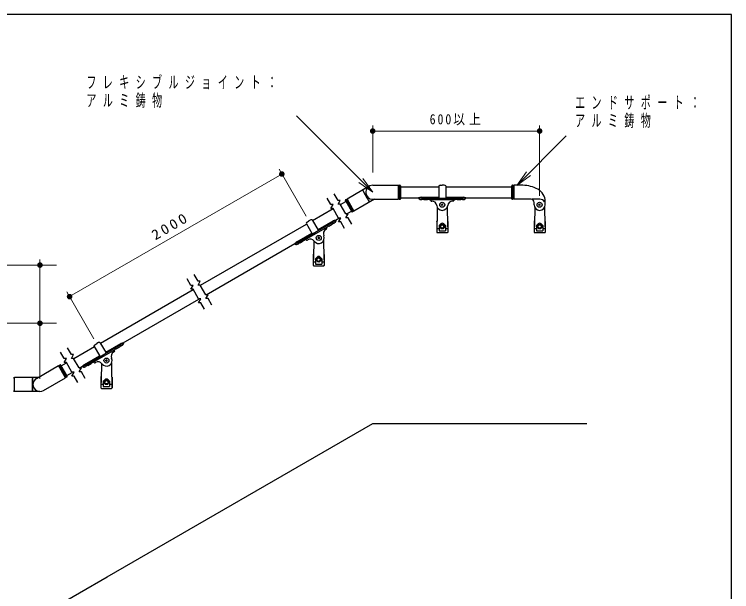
# Model space of a CAD drawing. Units: millimetres on the paper, scale 1:20. Extents: x -365 to 0, y 0 to 257.
# Drawn here: x -128.9 to 0, y 153.3 to 257 of the extents above; entities that cross this region are included whole.
import ezdxf

# ---------------------------------------------------------------- set-up
doc = ezdxf.new("R2010")
doc.units = ezdxf.units.MM
doc.layers.add('1_20', color=3, linetype='Continuous', lineweight=25)
doc.layers.add('NAKAMURA図枠', color=7, linetype='Continuous', lineweight=13)
doc.styles.add('ＭＳ ゴシック', font='')
doc.styles.get('ＭＳ ゴシック').set_extended_font_data('MS Gothic')

# ---------------------------------------------------------------- blocks, each defined once
blk = doc.blocks.new('filled_dot')
at = {"color": 0, "linetype": 'Continuous', "lineweight": -2, "const_width": 1.25}
blk.add_lwpolyline([(-0.625, 0, 1), (0.625, 0, 1)], format="xyb", close=True, dxfattribs=at)
blk = doc.blocks.new('open_arrow')
at = {"color": 0, "linetype": 'Continuous', "lineweight": -2}
blk.add_lwpolyline([(7.5, 1.25), (0, 0), (7.5, -1.25)], dxfattribs=at)

msp = doc.modelspace()

# ---------------------------------------------------------------- linework, layer by layer
at = {"layer": '1_20', "color": 7, "lineweight": 13}
for p, q in [((-64.505, 225.045), (-78.197, 238.78)), ((-64.505, 228.594), (-64.505, 237.045)), ((-64.505, 236.045), (-34.505, 236.045)), ((-34.505, 224.38), (-34.505, 237.045)), ((-38.611, 226.267), (-29.719, 235.159)), ((-118.971, 206.301), (-80.831, 228.321)), ((-76.462, 220.754), (-81.331, 229.187)), ((-124.296, 202.525), (-124.296, 212.964)), ((-229.796, 211.964), (-121.296, 211.964)), ((-114.602, 198.734), (-119.471, 207.167)), ((-124.296, 191.525), (-124.296, 202.525)), ((-151.831, 201.525), (-121.296, 201.525))]:
    msp.add_line(p, q, dxfattribs=at)
at = {"layer": '1_20'}
for p, q in [((-65.13, 226.127), (-69.114, 223.827)), ((-64.505, 226.295), (-59.905, 226.295)), ((-59.905, 226.295), (-59.905, 223.795)), ((-59.755, 226.295), (-59.605, 226.295)), ((-59.755, 226.295), (-59.755, 223.795)), ((-59.505, 226.195), (-59.505, 223.895)), ((-59.505, 226.045), (-52.63, 226.045)), ((-52.63, 226.207), (-52.63, 224.03)), ((-52.38, 226.297), (-52.005, 226.307)), ((-51.63, 226.297), (-52.005, 226.307)), ((-51.38, 226.207), (-51.38, 224.03)), ((-51.38, 226.045), (-39.505, 226.045)), ((-39.505, 223.895), (-39.505, 226.195)), ((-39.255, 226.295), (-39.405, 226.295)), ((-39.255, 223.795), (-39.255, 226.295)), ((-39.105, 223.795), (-39.105, 226.295)), ((-37.505, 226.295), (-39.105, 226.295)), ((-65.05, 223.287), (-66.3, 225.452)), ((-70.299, 222.854), (-69.336, 223.411)), ((-69.411, 223.541), (-68.261, 221.549)), ((-69.244, 223.752), (-69.374, 223.677)), ((-69.244, 223.752), (-67.994, 221.587)), ((-69.114, 223.827), (-67.864, 221.662)), ((-64.171, 223.795), (-67.864, 221.662)), ((-64.505, 223.795), (-59.905, 223.795)), ((-59.755, 223.795), (-59.605, 223.795)), ((-59.505, 224.045), (-56.229, 224.045)), ((-56.255, 223.932), (-56.255, 224.024)), ((-55.766, 224.148), (-52.663, 224.148)), ((-55.755, 223.962), (-52.005, 223.962)), ((-55.755, 223.72), (-55.674, 223.72)), ((-55.337, 223.72), (-54.674, 223.72)), ((-54.337, 223.72), (-49.674, 223.72)), ((-54.13, 223.657), (-54.081, 223.533)), ((-53.988, 223.47), (-53.87, 223.47)), ((-52.638, 224.123), (-52.638, 224.038)), ((-52.63, 224.03), (-52.615, 224.03)), ((-52.38, 223.964), (-51.63, 223.964)), ((-52.005, 223.962), (-48.255, 223.962)), ((-51.396, 224.03), (-51.38, 224.03)), ((-51.373, 224.123), (-51.373, 224.038)), ((-51.348, 224.148), (-48.255, 224.148)), ((-50.023, 223.47), (-50.141, 223.47)), ((-49.881, 223.657), (-49.93, 223.533)), ((-49.337, 223.72), (-48.674, 223.72)), ((-48.337, 223.72), (-48.255, 223.72)), ((-47.782, 224.045), (-39.505, 224.045)), ((-47.755, 223.932), (-47.755, 224.024)), ((-39.255, 223.795), (-39.405, 223.795)), ((-36.105, 223.795), (-39.105, 223.795)), ((-34.455, 223.795), (-35.928, 223.795)), ((-35.505, 222.795), (-35.505, 223.195)), ((-33.505, 222.795), (-33.505, 223.38)), ((-75.29, 219.973), (-71.598, 222.104)), ((-52.888, 221.795), (-52.985, 217.834)), ((-52.888, 222.325), (-52.888, 221.795)), ((-52.005, 222.939), (-52.13, 222.867)), ((-52.13, 222.723), (-52.13, 222.867)), ((-52.005, 222.65), (-52.13, 222.723)), ((-51.88, 222.867), (-52.005, 222.939)), ((-51.88, 222.723), (-52.005, 222.65)), ((-51.88, 222.723), (-51.88, 222.867)), ((-51.123, 222.325), (-51.123, 221.795)), ((-51.123, 221.795), (-51.026, 217.834)), ((-35.388, 221.795), (-35.485, 217.834)), ((-35.388, 222.325), (-35.388, 221.795)), ((-34.505, 222.939), (-34.63, 222.867)), ((-34.63, 222.723), (-34.63, 222.867)), ((-34.505, 222.65), (-34.63, 222.723)), ((-34.38, 222.867), (-34.505, 222.939)), ((-34.38, 222.723), (-34.505, 222.65)), ((-34.38, 222.723), (-34.38, 222.867)), ((-33.623, 222.325), (-33.623, 221.795)), ((-33.623, 221.795), (-33.526, 217.834)), ((-69.299, 221.122), (-68.336, 221.679)), ((-67.994, 221.587), (-68.124, 221.512)), ((-95.449, 208.334), (-76.372, 219.348)), ((-76.453, 219.489), (-75.365, 217.604)), ((-76.282, 219.692), (-75.962, 219.888)), ((-75.632, 220.067), (-75.962, 219.888)), ((-75.371, 220.114), (-74.282, 218.229)), ((-74.789, 217.857), (-71.542, 219.732)), ((-74.313, 218.347), (-71.635, 219.893)), ((-72.357, 218.981), (-71.783, 219.313)), ((-71.491, 219.481), (-71.421, 219.522)), ((-71.173, 220.04), (-70.598, 220.372)), ((-71.094, 219.956), (-71.14, 220.036)), ((-53.005, 219.795), (-53.005, 217.895)), ((-52.58, 219.066), (-52.286, 219.355)), ((-52.193, 219.22), (-52.381, 218.895)), ((-51.818, 219.22), (-52.193, 219.22)), ((-51.63, 218.895), (-51.818, 219.22)), ((-51.43, 219.066), (-51.725, 219.355)), ((-51.005, 219.795), (-51.005, 217.895)), ((-35.505, 219.795), (-35.505, 217.895)), ((-35.08, 219.066), (-34.786, 219.355)), ((-34.693, 219.22), (-34.881, 218.895)), ((-34.318, 219.22), (-34.693, 219.22)), ((-34.13, 218.895), (-34.318, 219.22)), ((-33.93, 219.066), (-34.225, 219.355)), ((-33.505, 219.795), (-33.505, 217.895)), ((-78.037, 215.982), (-74.789, 217.857)), ((-76.688, 216.481), (-72.649, 218.813)), ((-75.115, 217.672), (-74.466, 218.047)), ((-74.322, 218.313), (-74.279, 218.239)), ((-74.296, 218.221), (-74.282, 218.229)), ((-72.827, 218.422), (-72.929, 218.363)), ((-72.797, 218.655), (-72.778, 218.523)), ((-52.968, 218.524), (-52.58, 218.524)), ((-52.58, 219.066), (-52.58, 218.112)), ((-52.58, 218.112), (-51.43, 218.112)), ((-52.381, 218.895), (-52.193, 218.57)), ((-52.193, 218.57), (-51.818, 218.57)), ((-51.818, 218.57), (-51.63, 218.895)), ((-51.43, 219.066), (-51.43, 218.112)), ((-51.43, 218.524), (-51.043, 218.524)), ((-35.468, 218.524), (-35.08, 218.524)), ((-35.08, 219.066), (-35.08, 218.112)), ((-35.08, 218.112), (-33.93, 218.112)), ((-34.881, 218.895), (-34.693, 218.57)), ((-34.693, 218.57), (-34.318, 218.57)), ((-34.318, 218.57), (-34.13, 218.895)), ((-33.93, 219.066), (-33.93, 218.112)), ((-33.93, 218.524), (-33.543, 218.524)), ((-78.139, 216.138), (-75.452, 217.69)), ((-75.418, 217.68), (-75.375, 217.606)), ((-75.365, 217.604), (-75.351, 217.611)), ((-74.206, 216.991), (-74.331, 216.918)), ((-74.331, 216.774), (-74.331, 216.918)), ((-74.206, 216.702), (-74.331, 216.774)), ((-74.081, 216.918), (-74.206, 216.991)), ((-74.081, 216.774), (-74.206, 216.702)), ((-74.081, 216.774), (-74.081, 216.918)), ((-52.905, 217.795), (-51.105, 217.795)), ((-35.405, 217.795), (-33.605, 217.795)), ((-94.449, 206.602), (-78.488, 215.817)), ((-78.455, 215.706), (-78.501, 215.786)), ((-77.916, 215.772), (-77.845, 215.813)), ((-77.554, 215.981), (-76.979, 216.313)), ((-76.477, 216.53), (-76.372, 216.448)), ((-76.26, 216.44), (-76.158, 216.499)), ((-75.088, 215.846), (-75.185, 211.885)), ((-75.088, 216.346), (-75.088, 215.846)), ((-73.323, 216.376), (-73.323, 215.846)), ((-73.323, 215.846), (-73.226, 211.885)), ((-75.206, 213.846), (-75.206, 211.946)), ((-74.781, 213.117), (-74.486, 213.407)), ((-74.781, 213.117), (-74.781, 212.164)), ((-74.393, 213.271), (-74.581, 212.946)), ((-74.581, 212.946), (-74.393, 212.621)), ((-74.018, 213.271), (-74.393, 213.271)), ((-73.831, 212.946), (-74.018, 213.271)), ((-74.018, 212.621), (-73.831, 212.946)), ((-73.631, 213.117), (-73.925, 213.407)), ((-73.631, 213.117), (-73.631, 212.164)), ((-73.206, 213.846), (-73.206, 211.946)), ((-75.168, 212.575), (-74.781, 212.575)), ((-75.106, 211.846), (-73.306, 211.846)), ((-74.781, 212.164), (-73.631, 212.164)), ((-74.393, 212.621), (-74.018, 212.621)), ((-73.631, 212.575), (-73.243, 212.575)), ((-113.43, 197.953), (-96.748, 207.584)), ((-109.314, 198.02), (-95.748, 205.852)), ((-118.224, 195.185), (-114.512, 197.328)), ((-114.594, 197.469), (-113.505, 195.583)), ((-114.422, 197.672), (-114.102, 197.868)), ((-113.773, 198.047), (-114.102, 197.868)), ((-113.511, 198.094), (-112.422, 196.208)), ((-112.93, 195.837), (-109.682, 197.712)), ((-112.453, 196.327), (-109.775, 197.873)), ((-110.498, 196.961), (-109.923, 197.293)), ((-109.632, 197.461), (-109.561, 197.502)), ((-109.234, 197.936), (-109.28, 198.016)), ((-114.828, 194.461), (-110.789, 196.793)), ((-113.256, 195.651), (-112.606, 196.026)), ((-112.463, 196.293), (-112.42, 196.218)), ((-112.436, 196.2), (-112.422, 196.208)), ((-110.967, 196.402), (-111.069, 196.343)), ((-110.937, 196.635), (-110.918, 196.503)), ((-116.279, 194.118), (-113.592, 195.669)), ((-116.177, 193.962), (-112.93, 195.837)), ((-113.558, 195.66), (-113.515, 195.586)), ((-113.505, 195.583), (-113.491, 195.591)), ((-112.346, 194.97), (-112.471, 194.898)), ((-112.471, 194.754), (-112.471, 194.898)), ((-112.346, 194.682), (-112.471, 194.754)), ((-112.221, 194.898), (-112.346, 194.97)), ((-112.221, 194.754), (-112.346, 194.682)), ((-112.221, 194.754), (-112.221, 194.898)), ((-124.921, 191.607), (-120.938, 193.907)), ((-119.688, 191.742), (-120.938, 193.907)), ((-120.808, 193.982), (-120.678, 194.057)), ((-119.558, 191.817), (-120.808, 193.982)), ((-119.391, 192.029), (-120.541, 194.02)), ((-120.466, 193.891), (-119.523, 194.435)), ((-117.224, 193.453), (-116.629, 193.797)), ((-116.595, 193.686), (-116.641, 193.766)), ((-116.056, 193.752), (-115.985, 193.793)), ((-115.694, 193.961), (-115.119, 194.293)), ((-114.617, 194.51), (-114.512, 194.427)), ((-114.4, 194.419), (-114.298, 194.478)), ((-113.229, 193.826), (-113.326, 189.865)), ((-113.229, 194.326), (-113.229, 193.826)), ((-111.464, 194.356), (-111.464, 193.826)), ((-111.464, 193.826), (-111.367, 189.865)), ((-119.466, 192.158), (-118.523, 192.703)), ((-128.896, 189.275), (-128.896, 191.775)), ((-124.631, 191.775), (-128.896, 191.775)), ((-125.646, 191.775), (-125.646, 189.275)), ((-123.671, 189.442), (-119.688, 191.742)), ((-119.558, 191.817), (-119.428, 191.892)), ((-113.346, 191.826), (-113.346, 189.926)), ((-112.921, 191.097), (-112.627, 191.386)), ((-112.921, 191.097), (-112.921, 190.144)), ((-112.534, 191.251), (-112.721, 190.926)), ((-112.721, 190.926), (-112.534, 190.601)), ((-112.158, 191.251), (-112.534, 191.251)), ((-111.971, 190.926), (-112.158, 191.251)), ((-112.158, 190.601), (-111.971, 190.926)), ((-111.771, 191.097), (-112.066, 191.386)), ((-111.771, 191.097), (-111.771, 190.144)), ((-111.346, 191.826), (-111.346, 189.926)), ((-113.309, 190.555), (-112.921, 190.555)), ((-113.246, 189.826), (-111.446, 189.826)), ((-112.921, 190.144), (-111.771, 190.144)), ((-112.534, 190.601), (-112.158, 190.601)), ((-111.771, 190.555), (-111.384, 190.555)), ((-124.296, 189.275), (-128.896, 189.275)), ((-112.216, 155.999), (-64.505, 183.545)), ((-64.505, 183.545), (-26.01, 183.545)), ((-124.296, 149.025), (-112.216, 155.999))]:
    msp.add_line(p, q, dxfattribs=at)
for points in [[(-68.248, 219.302), (-68.924, 220.472), (-69.324, 220.472), (-68.924, 221.165), (-69.324, 221.165), (-70.324, 222.897), (-70.724, 222.897), (-70.324, 223.59), (-70.724, 223.59), (-71.4, 224.76)], [(-69.547, 218.552), (-70.223, 219.722), (-70.623, 219.722), (-70.223, 220.415), (-70.623, 220.415), (-71.623, 222.147), (-72.023, 222.147), (-71.623, 222.84), (-72.023, 222.84), (-72.699, 224.01)], [(-93.403, 204.79), (-94.078, 205.961), (-94.478, 205.961), (-94.078, 206.654), (-94.478, 206.654), (-95.478, 208.386), (-95.878, 208.386), (-95.478, 209.078), (-95.878, 209.078), (-96.554, 210.249)], [(-94.702, 204.04), (-95.377, 205.211), (-95.777, 205.211), (-95.377, 205.904), (-95.777, 205.904), (-96.777, 207.636), (-97.177, 207.636), (-96.777, 208.328), (-97.177, 208.328), (-97.853, 209.499)], [(-117.467, 190.875), (-118.143, 192.045), (-118.543, 192.045), (-118.143, 192.738), (-118.543, 192.738), (-119.543, 194.47), (-119.943, 194.47), (-119.543, 195.163), (-119.943, 195.163), (-120.619, 196.333)], [(-116.168, 191.625), (-116.844, 192.795), (-117.244, 192.795), (-116.844, 193.488), (-117.244, 193.488), (-118.244, 195.22), (-118.644, 195.22), (-118.244, 195.913), (-118.644, 195.913), (-119.319, 197.083)]]:
    msp.add_lwpolyline(points, dxfattribs=at)
for centre, radius in [((-52.005, 222.795), 0.45), ((-34.505, 222.795), 0.45), ((-52.005, 218.895), 0.425), ((-52.005, 218.895), 0.312), ((-34.505, 218.895), 0.425), ((-34.505, 218.895), 0.312), ((-74.206, 216.846), 0.45), ((-74.206, 212.946), 0.425), ((-74.206, 212.946), 0.312), ((-112.346, 194.826), 0.45), ((-112.346, 190.926), 0.425), ((-112.346, 190.926), 0.312)]:
    msp.add_circle(centre, radius, dxfattribs=at)
for centre, radius, start, end in [((-64.505, 225.045), 1.25, 90, 270), ((-59.83, 226.295), 0.075, 180, 0), ((-59.605, 226.195), 0.1, 0, 90), ((-52.272, 225.606), 0.7, 98.89234, 120.77855), ((-51.739, 225.606), 0.7, 59.22145, 81.10766), ((-39.405, 226.195), 0.1, 90, 180), ((-39.18, 226.295), 0.075, 180, 0), ((-37.663, 220.297), 6, 61.73394, 88.49598), ((-36.005, 223.38), 2.5, 0, 61.73394), ((-55.375, 230.316), 11.959, 204, 216), ((-69.324, 223.591), 0.1, 120, 210), ((-69.179, 223.79), 0.075, 210, 30), ((-59.83, 223.795), 0.075, 0, 180), ((-59.605, 223.895), 0.1, 270, 0), ((-55.742, 223.024), 1.124, 90.67803, 117.17591), ((-55.69, 218.594), 5.368, 90.69431, 96.04239), ((-55.753, 224.42), 0.7, 224.14072, 269.8083), ((-55.505, 222.203), 1.526, 83.66623, 96.33377), ((-54.505, 222.203), 1.526, 83.66623, 96.33377), ((-54.223, 223.62), 0.1, 21.80141, 90), ((-53.988, 223.57), 0.1, 201.80141, 270), ((-53.87, 222.595), 0.875, 6.1232, 90), ((-52.663, 224.123), 0.025, 0, 90), ((-52.63, 224.038), 0.0075, 180, 270), ((-52.367, 224.464), 0.5, 238.15077, 268.41352), ((-51.644, 224.464), 0.5, 271.58648, 301.84923), ((-51.38, 224.038), 0.0075, 270, 0), ((-51.348, 224.123), 0.025, 90, 180), ((-50.141, 222.595), 0.875, 90, 173.8768), ((-50.023, 223.57), 0.1, 270, 338.19859), ((-49.788, 223.62), 0.1, 90, 158.19859), ((-49.505, 222.203), 1.526, 83.66623, 96.33377), ((-48.505, 222.203), 1.526, 83.66623, 96.33377), ((-48.269, 223.024), 1.124, 62.82409, 89.32197), ((-48.321, 218.594), 5.368, 83.95761, 89.30569), ((-48.258, 224.42), 0.7, 270.1917, 315.85928), ((-39.405, 223.895), 0.1, 180, 270), ((-39.18, 223.795), 0.075, 0, 180), ((-36.105, 223.195), 0.6, 0, 90), ((-34.455, 222.795), 1, 32.50253, 90), ((-52.005, 222.795), 1, 186.1232, 270), ((-52.005, 222.795), 1, 270, 353.8768), ((-34.505, 222.795), 1, 180, 0), ((-68.174, 221.599), 0.1, 210, 300), ((-67.929, 221.625), 0.075, 30, 210), ((-75.842, 219.147), 0.7, 128.89234, 150.77855), ((-75.38, 219.414), 0.7, 89.22145, 111.10766), ((-70.879, 218.084), 1.526, 113.66623, 126.33377), ((-71.085, 218.913), 1.124, 92.82409, 119.32197), ((-68.914, 215.051), 5.368, 113.95761, 119.30569), ((-71.773, 220.127), 0.7, 300.1917, 345.85928), ((-53.054, 219.904), 0.119, 293.76131, 358.59839), ((-52.005, 219.07), 0.4, 45.46168, 134.53832), ((-50.957, 219.904), 0.119, 181.40161, 246.23869), ((-35.554, 219.904), 0.119, 293.76131, 358.59839), ((-34.505, 219.07), 0.4, 45.46168, 134.53832), ((-33.457, 219.904), 0.119, 181.40161, 246.23869), ((-74.728, 218.473), 0.5, 301.58648, 331.84923), ((-74.301, 218.325), 0.025, 120, 210), ((-74.286, 218.235), 0.0075, 300, 30), ((-72.491, 217.605), 0.875, 120, 203.8768), ((-72.877, 218.509), 0.1, 300, 8.19859), ((-72.698, 218.67), 0.1, 120, 188.19859), ((-71.745, 217.584), 1.526, 113.66623, 126.33377), ((-52.905, 217.895), 0.1, 180, 270), ((-51.105, 217.895), 0.1, 270, 0), ((-35.405, 217.895), 0.1, 180, 270), ((-33.605, 217.895), 0.1, 270, 0), ((-76.539, 216.452), 0.1, 51.80141, 120), ((-75.72, 215.741), 0.875, 36.1232, 120), ((-75.439, 217.668), 0.025, 30, 120), ((-75.368, 217.61), 0.0075, 210, 300), ((-75.353, 218.111), 0.5, 268.15077, 298.41352), ((-74.206, 216.846), 1, 300, 23.8768), ((-77.557, 215.177), 1.124, 120.67803, 147.17591), ((-75.297, 211.366), 5.368, 120.69431, 126.04239), ((-78.264, 216.38), 0.7, 254.14072, 299.8083), ((-76.941, 214.584), 1.526, 113.66623, 126.33377), ((-76.075, 215.084), 1.526, 113.66623, 126.33377), ((-76.31, 216.526), 0.1, 231.80141, 300), ((-74.206, 216.846), 1, 216.1232, 300), ((-75.254, 213.955), 0.119, 293.76131, 358.59839), ((-74.206, 213.122), 0.4, 45.46168, 134.53832), ((-73.158, 213.955), 0.119, 181.40161, 246.23869), ((-75.106, 211.946), 0.1, 180, 270), ((-73.306, 211.946), 0.1, 270, 0), ((-113.983, 197.127), 0.7, 128.89234, 150.77855), ((-113.521, 197.394), 0.7, 89.22145, 111.10766), ((-109.019, 196.064), 1.526, 113.66623, 126.33377), ((-109.225, 196.893), 1.124, 92.82409, 119.32197), ((-107.055, 193.031), 5.368, 113.95761, 119.30569), ((-109.913, 198.107), 0.7, 300.1917, 345.85928), ((-112.868, 196.452), 0.5, 301.58648, 331.84923), ((-112.441, 196.305), 0.025, 120, 210), ((-112.426, 196.215), 0.0075, 300, 30), ((-110.632, 195.585), 0.875, 120, 203.8768), ((-111.017, 196.488), 0.1, 300, 8.19859), ((-110.838, 196.649), 0.1, 120, 188.19859), ((-109.885, 195.564), 1.526, 113.66623, 126.33377), ((-113.58, 195.648), 0.025, 30, 120), ((-113.509, 195.59), 0.0075, 210, 300), ((-113.494, 196.091), 0.5, 268.15077, 298.41352), ((-112.346, 194.826), 1, 300, 23.8768), ((-120.873, 193.945), 0.075, 210, 30), ((-120.628, 193.97), 0.1, 30, 120), ((-115.697, 193.156), 1.124, 120.67803, 147.17591), ((-113.437, 189.346), 5.368, 120.69431, 126.04239), ((-116.404, 194.359), 0.7, 254.14072, 299.8083), ((-115.081, 192.564), 1.526, 113.66623, 126.33377), ((-114.215, 193.064), 1.526, 113.66623, 126.33377), ((-114.679, 194.432), 0.1, 51.80141, 120), ((-114.45, 194.506), 0.1, 231.80141, 300), ((-113.861, 193.721), 0.875, 36.1232, 120), ((-112.346, 194.826), 1, 216.1232, 300), ((-128.971, 191.775), 0.075, 180, 0), ((-113.753, 190.525), 11.959, 174, 186), ((-124.296, 190.525), 1.25, 120, 300), ((-119.623, 191.779), 0.075, 30, 210), ((-119.478, 191.979), 0.1, 300, 30), ((-113.394, 191.935), 0.119, 293.76131, 358.59839), ((-112.346, 191.101), 0.4, 45.46168, 134.53832), ((-111.298, 191.935), 0.119, 181.40161, 246.23869), ((-113.246, 189.926), 0.1, 180, 270), ((-111.446, 189.926), 0.1, 270, 0), ((-128.971, 189.275), 0.075, 0, 180)]:
    msp.add_arc(centre, radius, start, end, dxfattribs=at)
at = {"layer": 'NAKAMURA図枠', "color": 20, "lineweight": 25}
for p, q in [((0, 257), (-365, 257)), ((0, 0), (0, 257))]:
    msp.add_line(p, q, dxfattribs=at)

# ---------------------------------------------------------------- block references
at = {"layer": '1_20', "color": 7, "lineweight": 13, "xscale": 0.4, "yscale": 0.4}
for p in [(-64.505, 236.045), (-124.296, 211.964), (-124.296, 201.525)]:
    msp.add_blockref('filled_dot', p, dxfattribs=at)
for name, p, rotation in [('filled_dot', (-34.505, 236.045), 180), ('filled_dot', (-80.831, 228.321), 210), ('open_arrow', (-38.611, 226.267), 45), ('open_arrow', (-64.505, 225.045), 134.9), ('filled_dot', (-118.971, 206.301), 30)]:
    msp.add_blockref(name, p, dxfattribs=dict(at, rotation=rotation))

# ---------------------------------------------------------------- texts
at = {"layer": '1_20', "color": 7, "style": 'ＭＳ ゴシック'}
for s, insert, char_height, attachment_point in [('\\T1.64;\\W0.6;フレキシブルジョイント：', (-115.949, 244.73), 2.199, 4), ('\\T1.64;\\W0.6;アルミ鋳物', (-115.949, 241.43), 2.199, 4), ('\\T1.64;\\W0.6;エンドサポート：', (-28.137, 241.109), 2.199, 4), ('\\T1.33;\\W0.85;600以上', (-49.321, 237.045), 1.833, 8), ('\\T1.64;\\W0.6;アルミ鋳物\u3000\u3000\u3000', (-28.137, 237.809), 2.199, 4)]:
    msp.add_mtext(s, dxfattribs=dict(at, insert=insert, char_height=char_height, attachment_point=attachment_point))
at = {"layer": '1_20', "color": 7, "insert": (-100.401, 218.177), "char_height": 1.833, "attachment_point": 8, "rotation": 30, "style": 'ＭＳ ゴシック'}
msp.add_mtext('\\T1.33;\\W1.1;2000', dxfattribs=at)

doc.saveas('drawing.dxf')
